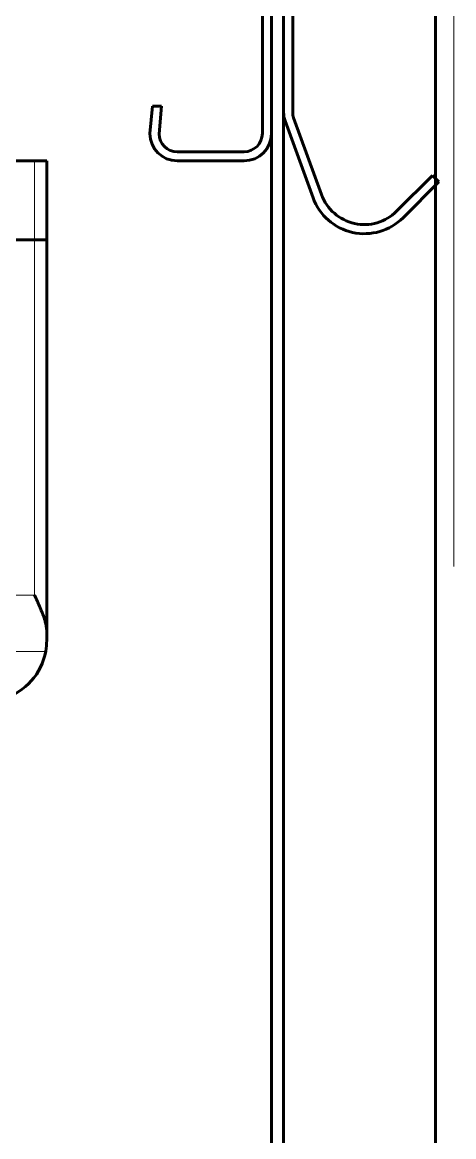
# Model space of a CAD drawing. Header units: millimetres. Extents: x 0 to 840, y 0 to 594.
# Drawn here: x 521.928 to 523.171, y 261.602 to 264.814 of the extents above; entities that cross this region are included whole.
import ezdxf

# ---------------------------------------------------------------- set-up
doc = ezdxf.new("R2010")
doc.units = ezdxf.units.MM
for name, pattern in [('K5LT_AXLED', [19.5, 15, -1.5, 1.5, -1.5]), ('K5LT_BASIC', [0]), ('K5LT_THIN', [0])]:
    doc.linetypes.add(name, pattern=pattern)
doc.layers.add('Системный слой', color=7, linetype='Continuous')

# ---------------------------------------------------------------- blocks, each defined once
blk = doc.blocks.new('U204')
at = {"layer": 'Системный слой', "color": 5, "linetype": 'K5LT_BASIC', "lineweight": 60, "true_color": 0x0000ff}
for p, q in [((522.3745, 265.1148), (522.567, 265.1148)), ((522.3745, 265.0885), (522.567, 265.0885)), ((522.2958, 265.036), (522.3027, 264.9573)), ((522.3221, 265.0371), (522.329, 264.9573)), ((522.6195, 265.036), (522.6195, 264.4935)), ((522.6458, 265.036), (522.6458, 264.4935)), ((522.3027, 264.9573), (522.329, 264.9573)), ((522.2958, 264.4935), (522.3027, 264.5723)), ((522.329, 264.5723), (522.3027, 264.5723)), ((522.3221, 264.4925), (522.329, 264.5723)), ((522.567, 264.441), (522.3745, 264.441)), ((522.567, 264.4148), (522.3745, 264.4148))]:
    blk.add_line(p, q, dxfattribs=at)
for centre, radius, start, end in [((522.3745, 265.036), 0.0788, 90, 180), ((522.567, 265.036), 0.0788, 0, 90), ((522.3745, 265.036), 0.0525, 90, 178.8753), ((522.567, 265.036), 0.0525, 0, 90), ((522.3745, 264.4935), 0.0788, 180, 270), ((522.3745, 264.4935), 0.0525, 181.1247, 270), ((522.567, 264.4935), 0.0525, 270, 0), ((522.567, 264.4935), 0.0788, 270, 0)]:
    blk.add_arc(centre, radius, start, end, dxfattribs=at)
blk = doc.blocks.new('U205')
at = {"layer": 'Системный слой', "color": 5, "linetype": 'K5LT_BASIC', "lineweight": 60, "true_color": 0x0000ff}
for p, q in [((522.7333, 265.1148), (523.1008, 265.1148)), ((523.1008, 265.0885), (523.1008, 265.1148)), ((522.7333, 265.0885), (523.1008, 265.0885)), ((522.6808, 264.5537), (522.6808, 265.0623)), ((522.707, 264.5537), (522.707, 265.0623)), ((522.7655, 264.3085), (522.685, 264.5298)), ((522.7902, 264.3174), (522.7097, 264.5388)), ((523.1095, 264.3727), (523.0064, 264.2695)), ((523.1281, 264.3541), (523.1095, 264.3727)), ((523.1281, 264.3541), (523.0249, 264.2509))]:
    blk.add_line(p, q, dxfattribs=at)
for centre, radius, start, end in [((522.7333, 265.0623), 0.0525, 90, 180), ((522.7333, 265.0623), 0.0262, 90, 180), ((522.7508, 264.5537), 0.07, 180, 199.9883), ((522.7508, 264.5537), 0.0437, 180, 199.9883), ((522.9135, 264.3623), 0.1575, 199.9883, 315), ((522.9135, 264.3623), 0.1313, 199.9883, 315)]:
    blk.add_arc(centre, radius, start, end, dxfattribs=at)
blk = doc.blocks.new('U206')
at = {"layer": 'Системный слой', "color": 30, "linetype": 'K5LT_AXLED', "lineweight": 18, "true_color": 0xff8000}
blk.add_line((523.1708, 267.6485), (523.1708, 263.246), dxfattribs=at)
blk = doc.blocks.new('U424')
at = {"layer": 'Системный слой', "color": 5, "linetype": 'K5LT_BASIC', "lineweight": 60, "true_color": 0x0000ff}
for p, q in [((521.4908, 264.4148), (521.9633, 264.4148)), ((521.9633, 264.4148), (521.9983, 264.4148)), ((521.9983, 264.4148), (521.9983, 264.1873)), ((521.4091, 264.1873), (521.9633, 264.1873)), ((521.4091, 264.1873), (521.9633, 264.1873)), ((521.9983, 264.1873), (521.9633, 264.1873)), ((521.9956, 264.1873), (521.9633, 264.1873)), ((521.9983, 263.0601), (521.9983, 264.1873)), ((521.9983, 263.0323), (521.9983, 263.0601))]:
    blk.add_line(p, q, dxfattribs=at)
at = {"layer": 'Системный слой', "color": 7, "linetype": 'K5LT_THIN', "lineweight": 18}
for p, q in [((521.9633, 264.4148), (521.9633, 264.1873)), ((521.9633, 263.1631), (521.9633, 264.1873)), ((521.8911, 263.1631), (521.9633, 263.1631)), ((521.8111, 263.001), (521.9955, 263.001))]:
    blk.add_line(p, q, dxfattribs=at)
at = {"layer": 'Системный слой', "color": 5, "linetype": 'K5LT_BASIC', "lineweight": 60, "true_color": 0x0000ff}
for start, end in [(349.7163, 0), (286.8542, 349.7163)]:
    blk.add_arc((521.8233, 263.0323), 0.175, start, end, dxfattribs=at)
blk.add_open_spline([(521.9983, 263.0601), (521.9983, 263.062), (521.9981, 263.0652), (521.9976, 263.0703), (521.9967, 263.0751), (521.9956, 263.0803), (521.9942, 263.0857), (521.9926, 263.0913), (521.9907, 263.0972), (521.9885, 263.1036), (521.9858, 263.1108), (521.9825, 263.1192), (521.9787, 263.1283), (521.9746, 263.1376), (521.9696, 263.1492), (521.9658, 263.1576), (521.9633, 263.1631)], degree=3, knots=[0, 0, 0, 0, 1.046442, 1.796133, 2.699083, 3.60594, 4.524921, 5.462289, 6.432524, 7.433672, 8.610693, 9.969852, 11.525627, 13.007864, 14.402082, 17, 17, 17, 17], dxfattribs=at)

msp = doc.modelspace()

# ---------------------------------------------------------------- linework, layer by layer
at = {"layer": 'Системный слой', "color": 5, "linetype": 'K5LT_BASIC', "lineweight": 60, "true_color": 0x0000ff}
for p, q in [((522.6458, 217.25229), (522.6458, 265.11479)), ((522.6808, 265.11479), (522.6808, 217.25229)), ((523.1183, 217.25229), (523.1183, 265.11479))]:
    msp.add_line(p, q, dxfattribs=at)

# ---------------------------------------------------------------- block references
at = {"layer": 'Системный слой'}
for name in ['U206', 'U424', 'U204', 'U205']:
    msp.add_blockref(name, (0, 0), dxfattribs=at)

doc.saveas('drawing.dxf')
